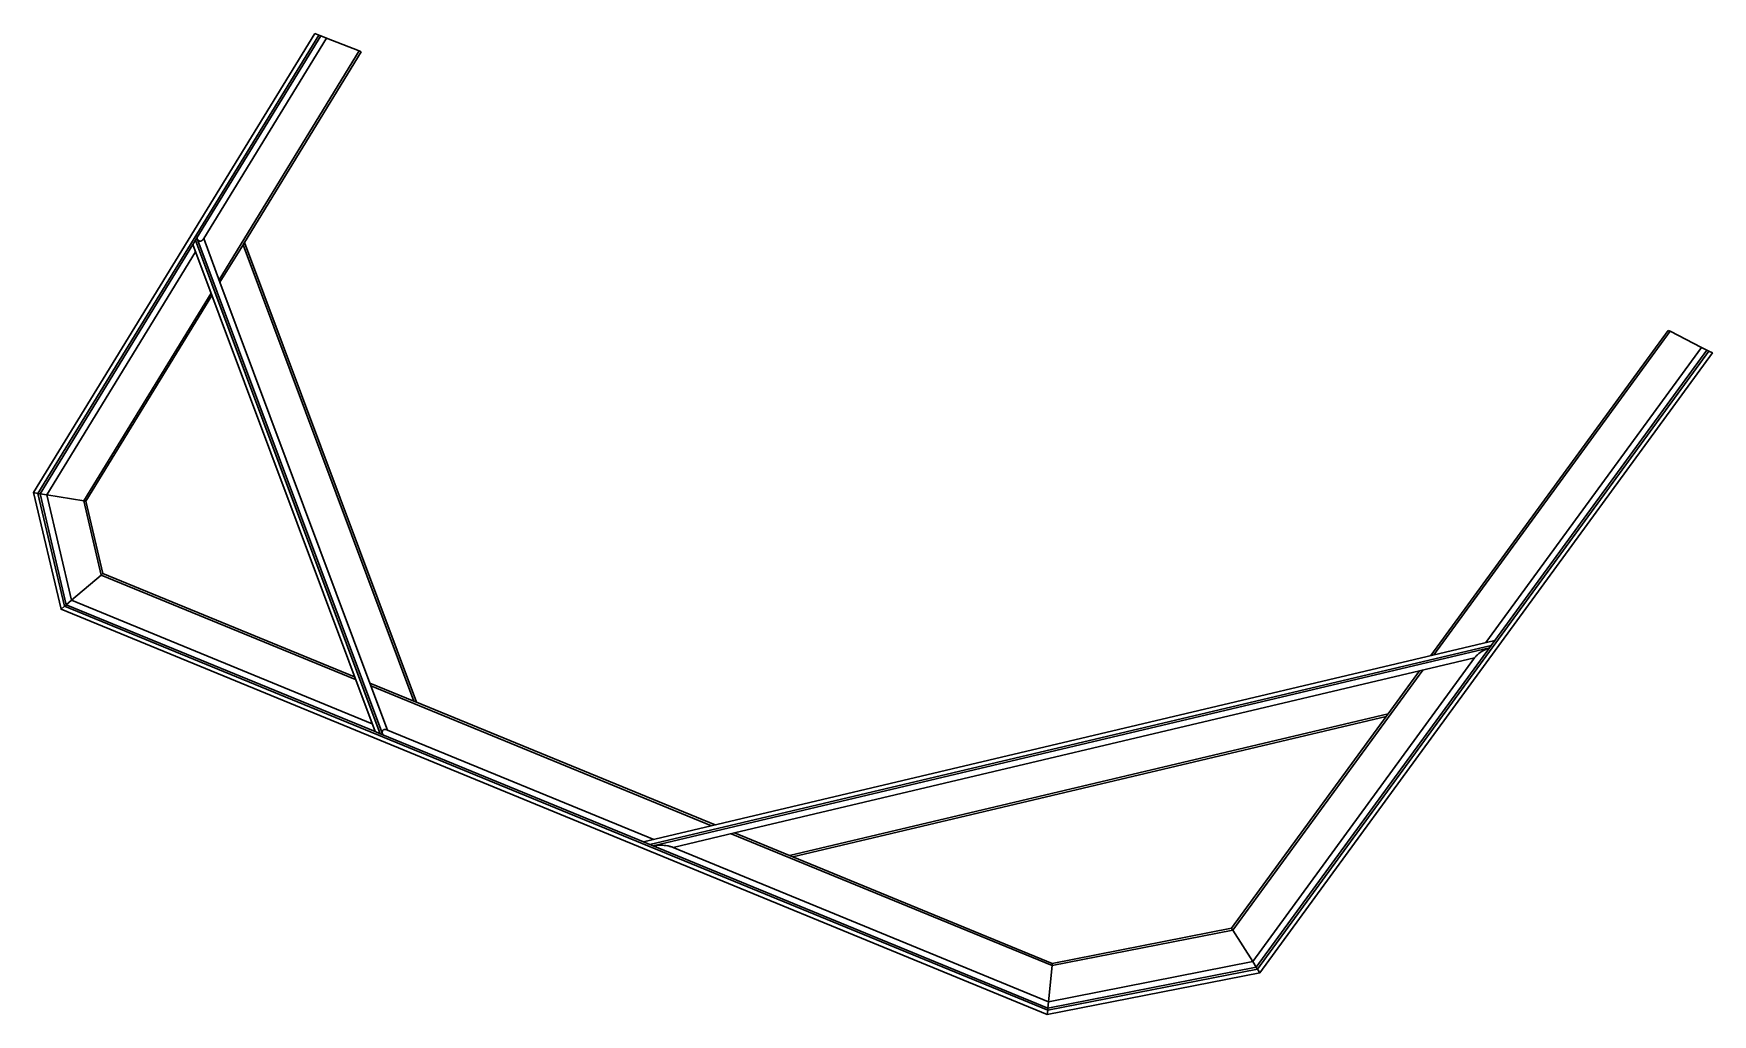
# Model space of a CAD drawing. Header units: millimetres. Extents: x -782 to 586, y -629 to 171.
import ezdxf

# ---------------------------------------------------------------- set-up
doc = ezdxf.new("R2010")
doc.units = ezdxf.units.MM
doc.layers.add('Default Layer', color=7, linetype='Continuous', lineweight=30)

msp = doc.modelspace()

# ---------------------------------------------------------------- linework, layer by layer
at = {"layer": 'Default Layer', "color": 18, "lineweight": 30, "true_color": 0x000000}
for p, q in [((-553.1, 170.6), (-550.5, 169.6)), ((-548.4, 168.8), (-550, 169.4)), ((-543.6, 166.9), (-516.9, 156.5)), ((-516.9, 156.5), (-631.2, -30.2)), ((-630.5, -32.2), (-611.7, -1.6)), ((550.2, -71.5), (356.6, -336.7)), ((551.7, -72.2), (359.2, -336.1)), ((551.7, -72.2), (577.3, -85.3)), ((401.5, -326.1), (577.3, -85.3)), ((583.3, -88.4), (581.8, -87.6)), ((-760.1, -298.9), (-782.5, -203.8)), ((-751.5, -291.6), (-771.8, -205.5)), ((-520, -356.2), (-727.3, -271)), ((347.5, -349.1), (321.9, -384.3)), ((-229.7, -475.5), (-507.4, -361.4)), ((44.3, -626), (44, -629.4))]:
    msp.add_line(p, q, dxfattribs=at)
at = {"layer": 'Default Layer', "color": 18, "lineweight": 30, "true_color": 0x000000, "extrusion": (0, 0, -1)}
for points in [[(779, -204.4), (777.1, -204.7), (777.1, -204.7), (652.7, -1.4), (652.7, -1.4), (504.1, -398.7), (504.1, -398.7), (755.8, -295.2), (755.8, -295.2), (777.1, -204.7), (777.1, -204.7), (779, -204.4), (779, -204.4), (782.5, -203.8), (782.5, -203.8), (553.1, 170.6)], [(226.9, -474.8), (470.3, -374.7), (470.3, -374.7), (472.5, -373.9), (472.5, -373.9), (508.2, -359.2), (508.2, -359.2), (630.5, -32.2), (630.5, -32.2), (643.8, 3.4)], [(-581.8, -87.6), (-409, -324.3), (-409, -324.3), (-406, -328.4), (-406, -328.4), (280, -490.8)], [(211, -481.3), (-347.5, -349.1), (-347.5, -349.1), (-392.4, -338.5), (-392.4, -338.5), (-211.6, -586.3), (-211.6, -586.3), (-45, -619), (-45, -619), (-44.5, -624.2), (-44.5, -624.2), (-214.4, -590.8), (-214.4, -590.8), (-215.4, -592.4), (-215.4, -592.4), (-44.3, -626), (-44.3, -626), (-44.5, -624.2), (-44.5, -624.2), (-45, -619)], [(-392.4, -338.5), (-392.8, -338.1), (-392.8, -338.1), (-393.1, -337.7), (-393.1, -337.7), (-393.5, -337.2), (-393.5, -337.2), (-393.9, -336.8), (-393.9, -336.8), (-394.3, -336.4), (-394.3, -336.4), (-394.8, -336), (-394.8, -336), (-395.2, -335.6), (-395.2, -335.6), (-395.7, -335.1), (-395.7, -335.1), (-396.8, -334.3), (-396.8, -334.3), (-397.8, -333.6), (-397.8, -333.6), (-399, -332.9), (-399, -332.9), (-400.1, -332.2), (-400.1, -332.2), (-400.7, -331.9), (-400.7, -331.9), (-401.3, -331.6), (-401.3, -331.6), (-401.8, -331.4), (-401.8, -331.4), (-402.4, -331.2), (-402.4, -331.2), (-402.9, -331), (-402.9, -331), (-403.4, -330.8), (-403.4, -330.8), (-404, -330.6), (-404, -330.6), (-404.5, -330.5), (-404.5, -330.5), (-214.4, -590.8), (-214.4, -590.8), (-211.6, -586.3)], [(-350.1, -348.5), (-195.2, -560.7), (-195.2, -560.7), (-47.9, -589.6), (-47.9, -589.6), (213.8, -482)], [(276.9, -486.7), (493.8, -397.5), (493.8, -397.5), (508.2, -359.2)], [(-320.3, -386.4), (163.4, -500.9), (163.4, -500.9), (166.1, -499.8)]]:
    msp.add_lwpolyline(points, dxfattribs=at)
at = {"layer": 'Default Layer', "color": 18, "lineweight": 30, "true_color": 0x000000}
for points in [[(-550, 169.4), (-779, -204.4), (-779, -204.4), (-757.3, -296.5), (-757.3, -296.5), (-760.1, -298.9), (-760.1, -298.9), (44, -629.4), (44, -629.4), (217.3, -595.4), (217.3, -595.4), (586.3, -89.9), (586.3, -89.9), (583.3, -88.4)], [(-548.4, 168.8), (-649.3, 4), (-649.3, 4), (-649.2, 3.6), (-649.2, 3.6), (-649, 3.2), (-649, 3.2), (-648.8, 2.8), (-648.8, 2.8), (-648.6, 2.5), (-648.6, 2.5), (-648.4, 2.2), (-648.4, 2.2), (-648.1, 2), (-648.1, 2), (-647.9, 1.8), (-647.9, 1.8), (-647.6, 1.6), (-647.6, 1.6), (-647.3, 1.5), (-647.3, 1.5), (-647.1, 1.4), (-647.1, 1.4), (-646.8, 1.4), (-646.8, 1.4), (-646.5, 1.3), (-646.5, 1.3), (-646.2, 1.4), (-646.2, 1.4), (-645.9, 1.5), (-645.9, 1.5), (-645.7, 1.6), (-645.7, 1.6), (-645.4, 1.7), (-645.4, 1.7), (-645.1, 1.9), (-645.1, 1.9), (-644.8, 2.2), (-644.8, 2.2), (-644.6, 2.4), (-644.6, 2.4), (-644.3, 2.7), (-644.3, 2.7), (-644, 3.1), (-644, 3.1), (-643.8, 3.4), (-643.8, 3.4), (-543.6, 166.9)], [(-515.3, 155.8), (-610.6, 0.2), (-610.6, 0.2), (-470.3, -374.7)], [(-493.8, -397.5), (-494.2, -397.4), (-494.2, -397.4), (-494.6, -397.2), (-494.6, -397.2), (-495, -397.1), (-495, -397.1), (-495.4, -397.1), (-495.4, -397.1), (-495.7, -397), (-495.7, -397), (-496.1, -397), (-496.1, -397), (-496.4, -397), (-496.4, -397), (-496.7, -397.1), (-496.7, -397.1), (-496.9, -397.1), (-496.9, -397.1), (-497.2, -397.3), (-497.2, -397.3), (-497.4, -397.4), (-497.4, -397.4), (-497.6, -397.5), (-497.6, -397.5), (-497.8, -397.7), (-497.8, -397.7), (-497.9, -398), (-497.9, -398), (-498, -398.2), (-498, -398.2), (-498.1, -398.5), (-498.1, -398.5), (-498.2, -398.7), (-498.2, -398.7), (-498.2, -399.1), (-498.2, -399.1), (-498.2, -399.4), (-498.2, -399.4), (-498.2, -399.7), (-498.2, -399.7), (-498.1, -400.1), (-498.1, -400.1), (-498, -400.5), (-498, -400.5), (-497.9, -400.9), (-497.9, -400.9), (-497.8, -401.3), (-497.8, -401.3), (-649.3, 4), (-649.3, 4), (-650.5, 2.1), (-650.5, 2.1), (-652.7, -1.4)], [(-504.1, -398.7), (-499.9, -400.4), (-499.9, -400.4), (-650.5, 2.1)], [(-610.6, 0.2), (-611.7, -1.6), (-611.7, -1.6), (-472.5, -373.9)], [(-650.4, -7.4), (-771.8, -205.5), (-771.8, -205.5), (-741.6, -210.4)], [(-637.8, -41), (-741.6, -210.4), (-741.6, -210.4), (-739.8, -210.7), (-739.8, -210.7), (-725.9, -269.7), (-725.9, -269.7), (-520.8, -354)], [(-637.1, -43), (-739.8, -210.7), (-739.8, -210.7), (-741.6, -210.4), (-741.6, -210.4), (-727.3, -271), (-727.3, -271), (-751.5, -291.6), (-751.5, -291.6), (-506.5, -392.3)], [(583.3, -88.4), (215.4, -592.4), (215.4, -592.4), (217.3, -595.4)], [(-757.3, -296.5), (44.3, -626), (44.3, -626), (44.5, -624.2), (44.5, -624.2), (-277.4, -491.9), (-277.4, -491.9), (-280, -490.8), (-280, -490.8), (-285.3, -488.6), (-285.3, -488.6), (409, -324.3)], [(406, -328.4), (404.5, -330.5), (404.5, -330.5), (-277.4, -491.9), (-277.4, -491.9), (-276.8, -491.8), (-276.8, -491.8), (-276.3, -491.7), (-276.3, -491.7), (-275.7, -491.6), (-275.7, -491.6), (-275.1, -491.5), (-275.1, -491.5), (-274.5, -491.5), (-274.5, -491.5), (-273.9, -491.4), (-273.9, -491.4), (-273.2, -491.4), (-273.2, -491.4), (-272.6, -491.4), (-272.6, -491.4), (-271.2, -491.4), (-271.2, -491.4), (-269.8, -491.4), (-269.8, -491.4), (-268.4, -491.5), (-268.4, -491.5), (-267.1, -491.7), (-267.1, -491.7), (-265.7, -491.9), (-265.7, -491.9), (-265.1, -492), (-265.1, -492), (-264.4, -492.2), (-264.4, -492.2), (-263.8, -492.3), (-263.8, -492.3), (-263.2, -492.5), (-263.2, -492.5), (-262.6, -492.6), (-262.6, -492.6), (-262.1, -492.8), (-262.1, -492.8), (-261.6, -493), (-261.6, -493), (-261.1, -493.2)], [(195.2, -560.7), (194.2, -559.1), (194.2, -559.1), (320.3, -386.4), (320.3, -386.4), (321.9, -384.3), (321.9, -384.3), (-166.1, -499.8), (-166.1, -499.8), (-211, -481.3), (-211, -481.3), (-261.1, -493.2), (-261.1, -493.2), (45, -619), (45, -619), (47.9, -589.6)], [(-285.3, -488.6), (-497.8, -401.3), (-497.8, -401.3), (-499.9, -400.4)], [(-163.4, -500.9), (48.1, -587.8), (48.1, -587.8), (47.9, -589.6), (47.9, -589.6), (48.1, -587.8), (48.1, -587.8), (194.2, -559.1), (194.2, -559.1), (195.2, -560.7), (195.2, -560.7), (211.6, -586.3), (211.6, -586.3), (214.4, -590.8), (214.4, -590.8), (215.4, -592.4)]]:
    msp.add_lwpolyline(points, dxfattribs=at)
for points in [[(-550.5, 169.6, 0), (-550, 169.4, 0), (-548.4, 168.8, 0)], [(-548.4, 168.8, 0), (-543.6, 166.9, 0), (-548.4, 168.8, 0)], [(-515.3, 155.8, 0), (-516.9, 156.5, 0), (-515.3, 155.8, 0)], [(550.2, -71.5, 0), (551.7, -72.2, 0), (550.2, -71.5, 0)], [(577.3, -85.3, 0), (581.8, -87.6, 0), (577.3, -85.3, 0)], [(-777.1, -204.7, 0), (-771.8, -205.5, 0), (-777.1, -204.7, 0)], [(-727.3, -271, 0), (-725.9, -269.7, 0), (-727.3, -271, 0)], [(-757.3, -296.5, 0), (-755.8, -295.2, 0), (-757.3, -296.5, 0)], [(-755.8, -295.2, 0), (-751.5, -291.6, 0), (-755.8, -295.2, 0)]]:
    msp.add_polyline3d(points, dxfattribs=at)

doc.saveas('drawing.dxf')
